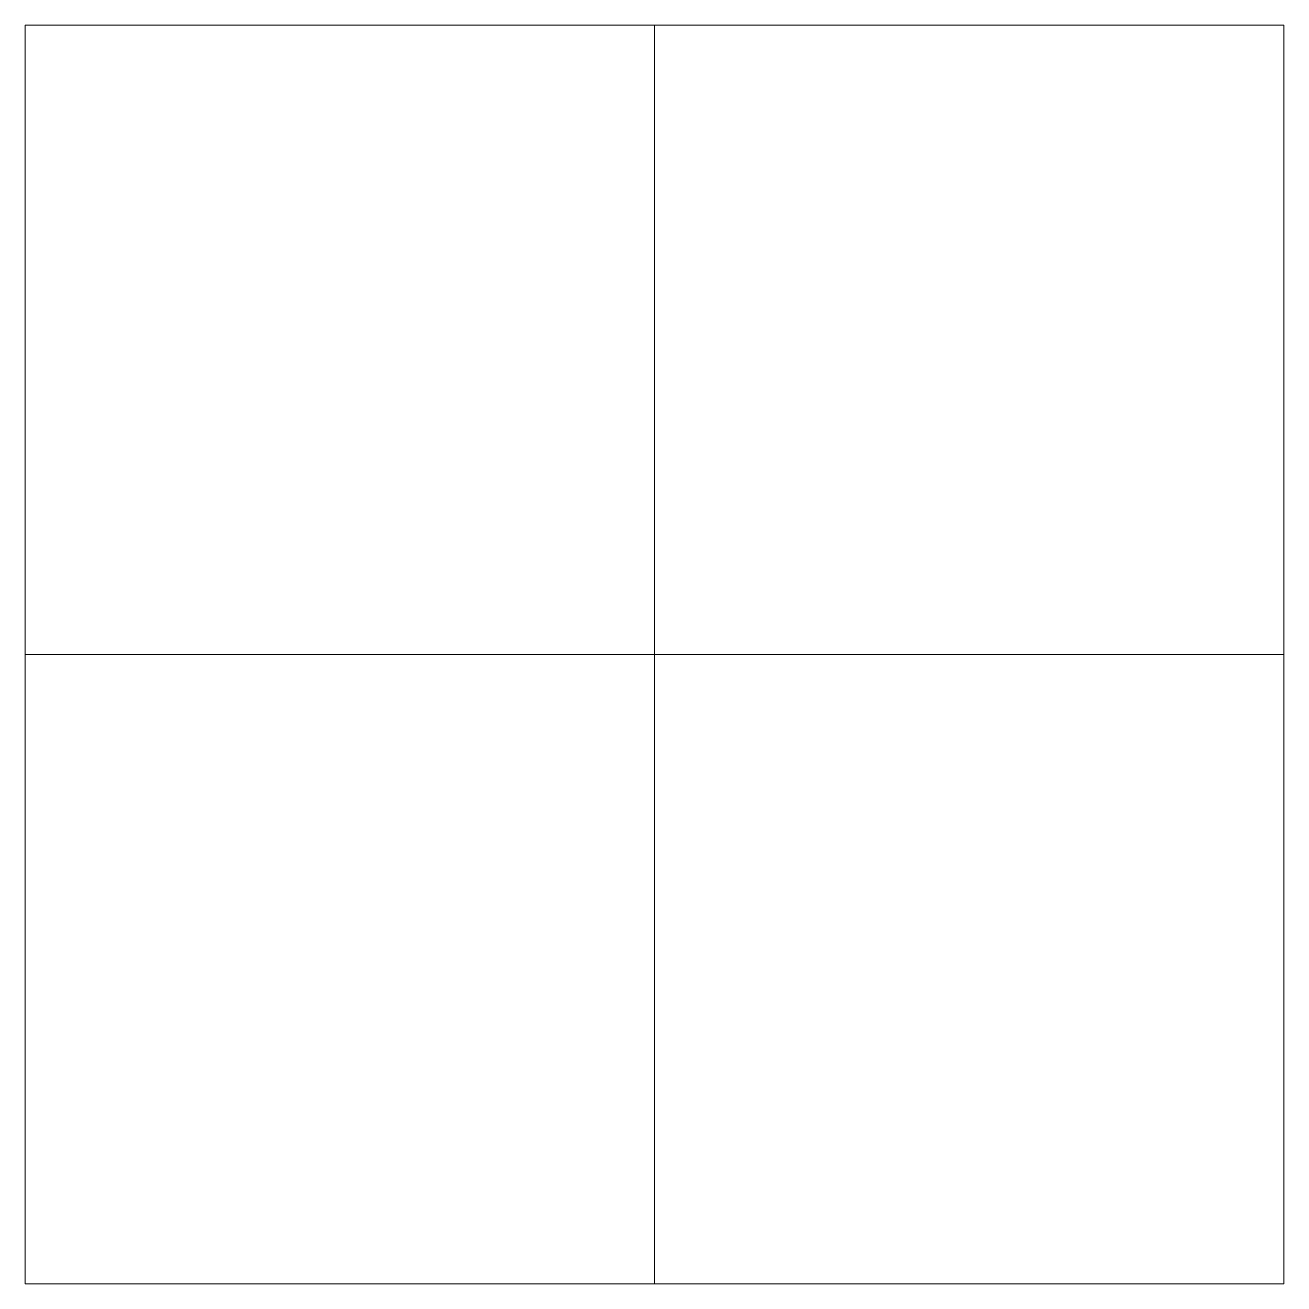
# Model space of a CAD drawing. Header units: metres. Extents: x 0 to 20, y 0 to 20.
import ezdxf

# ---------------------------------------------------------------- set-up
doc = ezdxf.new("R2010")
doc.units = ezdxf.units.M
doc.layers.add('TOP', color=1, linetype='Continuous', lineweight=0)

msp = doc.modelspace()

# ---------------------------------------------------------------- linework, layer by layer
at = {"layer": 'TOP'}
for p, q in [((0, 0), (0, 20)), ((0, 20), (20, 20)), ((10, 0), (10, 20)), ((20, 0), (20, 20)), ((0, 10), (20, 10)), ((0, 0), (20, 0))]:
    msp.add_line(p, q, dxfattribs=at)

doc.saveas('drawing.dxf')
